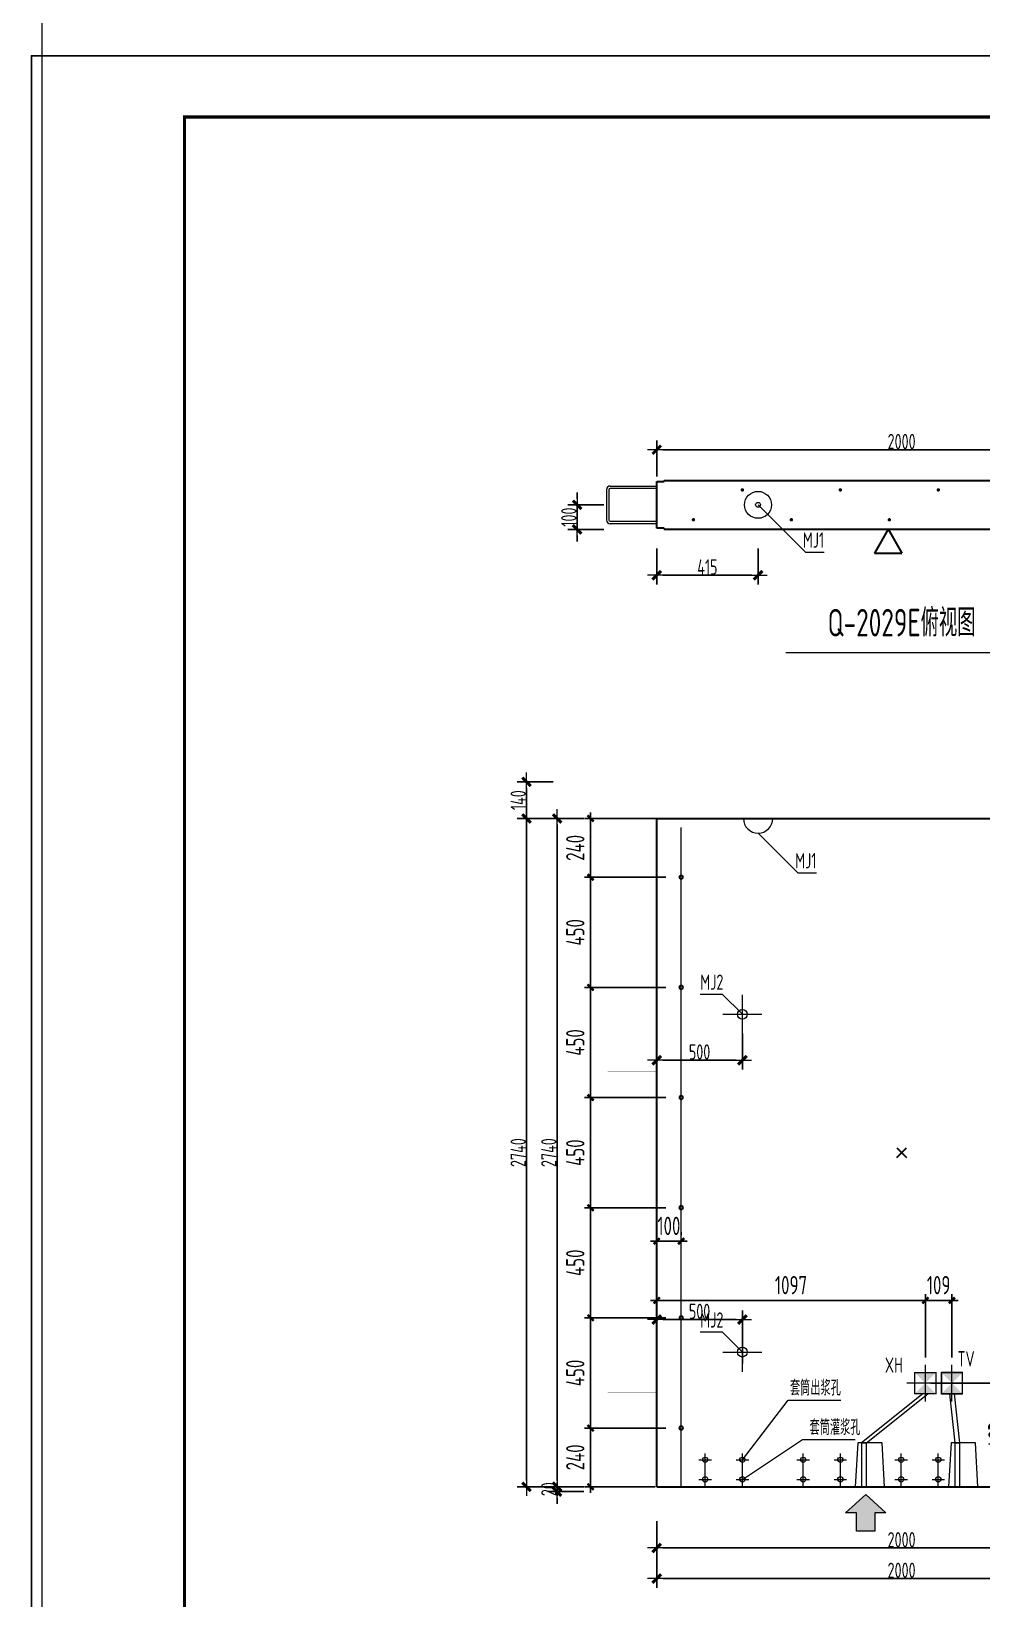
# Model space of a CAD drawing. Extents: x -85320 to 1679916, y -1321939 to 627.
# Drawn here: x 1379940 to 1395461, y -851082 to -825471 of the extents above; entities that cross this region are included whole.
import ezdxf
from ezdxf.enums import TextEntityAlignment as Align

# ---------------------------------------------------------------- set-up
doc = ezdxf.new("R2010")
doc.units = 0
doc.header["$LTSCALE"] = 1000
doc.linetypes.add('DOTE', pattern=[2.42, 2, -0.2, 0.02, -0.2])
for name, color, linetype in [('BORDER', 7, 'Continuous'), ('DIAN BOX', 7, 'Continuous'), ('S_WALL', 9, 'Continuous'), ('打印线框', 7, 'Continuous'), ('拉模', 7, 'Continuous')]:
    doc.layers.add(name, color=color, linetype=linetype)
for name, color, linetype, lineweight in [('WCOL', 7, 'Continuous', 0), ('参数表文字', 7, 'Continuous', 18), ('手孔', 6, 'Continuous', 0), ('直线', 7, 'Continuous', 18), ('预制墙图名', 7, 'Continuous', 18), ('预制墙埋件', 8, 'Continuous', 18), ('预制墙墙身水平筋', 130, 'Continuous', 18), ('预制墙墙身纵向受力筋', 1, 'Continuous', 18), ('预制墙详图标注', 3, 'Continuous', 18), ('预制墙详图轮廓', 3, 'Continuous', 35)]:
    doc.layers.add(name, color=color, linetype=linetype, lineweight=lineweight)
doc.styles.add('TSSD_Dimension', font='tssdeng.shx', dxfattribs={"width": 0.7, "bigfont": 'hztxt.shx'})
doc.styles.add('TSSD_Rein', font='Tssdeng.shx', dxfattribs={"width": 0.7, "bigfont": 'hztxt.shx'})
doc.styles.add('样式 1', font='yjkeng.shx', dxfattribs={"width": 0.7, "bigfont": 'yjkchn.shx'})
doc.styles.add('样式 2', font='yjkeng.shx', dxfattribs={"width": 0.7, "bigfont": 'yjkchn.shx'})
doc.dimstyles.new('标注', dxfattribs={"dimtxt": 300, "dimasz": 100, "dimexe": 100, "dimexo": 250, "dimgap": 100, "dimtad": 1, "dimdec": 0, "dimlfac": 0.25, "dimzin": 0, "dimdsep": 46, "dimtxsty": 'TSSD_Dimension', "dimblk": 'ARCHTICK', "dimcen": 0, "dimdle": 100, "dimclrt": 7, "dimadec": 0, "dimazin": 0, "dimtfac": 1, "dimtdec": 0, "dimtix": 1, "dimtmove": 2, "dimatfit": 3, "dimfxl": 1, "dimtolj": 1, "dimtzin": 0, "dimarcsym": 0})
doc.dimstyles.new('盈建科结构', dxfattribs={"dimscale": 100, "dimtxt": 2.5, "dimasz": 1, "dimexe": 1.5, "dimexo": 0.625, "dimgap": 0.1, "dimtad": 1, "dimdec": 0, "dimrnd": 1, "dimzin": 0, "dimdsep": 46, "dimtxsty": '样式 1', "dimblk": '_yjkbk', "dimblk1": 'ARCHTICK', "dimblk2": 'ARCHTICK', "dimcen": 0.09, "dimadec": 0, "dimazin": 0, "dimtfac": 1, "dimtdec": 4, "dimtix": 1, "dimtmove": 2, "dimatfit": 3, "dimfxl": 1, "dimtolj": 1, "dimtzin": 0, "dimarcsym": 0})

# ---------------------------------------------------------------- blocks, each defined once
blk = doc.blocks.new('_yjkbk')
blk.add_line((-1, 0), (1.5, 0))
blk.add_lwpolyline([(-0.7, -0.7, 0.5, 0.5, 0), (0.7, 0.7, 0.5, 0.5, 0)], format="xyseb")
blk = doc.blocks.new('*D390')
at = {"layer": 'Defpoints', "color": 0, "transparency": 16777216}
for p in [(1390154, -849754), (1398154, -849754), (1398154, -850254)]:
    blk.add_point(p, dxfattribs=at)
at = {"layer": '预制墙详图标注', "color": 0, "lineweight": -2, "transparency": 16777216}
for p, q in [((1390154, -849816), (1390154, -850404)), ((1398154, -849816), (1398154, -850404)), ((1390254, -850254), (1398054, -850254))]:
    blk.add_line(p, q, dxfattribs=at)
at = {"layer": '预制墙详图标注', "color": 0, "lineweight": -2, "transparency": 16777216, "xscale": 100, "yscale": 100, "zscale": 100, "rotation": 180}
blk.add_blockref('_yjkbk', (1390154, -850254), dxfattribs=at)
at = {"layer": '预制墙详图标注', "color": 0, "lineweight": -2, "transparency": 16777216, "xscale": 100, "yscale": 100, "zscale": 100}
blk.add_blockref('_yjkbk', (1398154, -850254), dxfattribs=at)
at = {"layer": '预制墙详图标注', "color": 0, "transparency": 16777216, "insert": (1394154, -850244), "char_height": 250, "attachment_point": 8, "style": '样式 1'}
blk.add_mtext('\\A1;2000', dxfattribs=at)
blk = doc.blocks.new('_ArchTick')
at = {"color": 0, "linetype": 'ByBlock', "const_width": 0.4}
blk.add_lwpolyline([(-0.5, -0.5), (0.5, 0.5)], dxfattribs=at)
blk = doc.blocks.new('*D391')
at = {"layer": 'Defpoints', "color": 0, "transparency": 16777216}
for p in [(1390154, -850254), (1398154, -850254), (1398154, -850754)]:
    blk.add_point(p, dxfattribs=at)
at = {"layer": '预制墙详图标注', "color": 0, "lineweight": -2, "transparency": 16777216}
for p, q in [((1390154, -850316), (1390154, -850904)), ((1398154, -850316), (1398154, -850904)), ((1390254, -850754), (1398054, -850754))]:
    blk.add_line(p, q, dxfattribs=at)
at = {"layer": '预制墙详图标注', "color": 0, "lineweight": -2, "transparency": 16777216, "xscale": 100, "yscale": 100, "zscale": 100, "rotation": 180}
blk.add_blockref('_yjkbk', (1390154, -850754), dxfattribs=at)
at = {"layer": '预制墙详图标注', "color": 0, "lineweight": -2, "transparency": 16777216, "xscale": 100, "yscale": 100, "zscale": 100}
blk.add_blockref('_yjkbk', (1398154, -850754), dxfattribs=at)
at = {"layer": '预制墙详图标注', "color": 0, "transparency": 16777216, "insert": (1394154, -850744), "char_height": 250, "attachment_point": 8, "style": '样式 1'}
blk.add_mtext('\\A1;2000', dxfattribs=at)
blk = doc.blocks.new('*D392')
at = {"layer": 'Defpoints', "color": 0, "transparency": 16777216}
for p in [(1388527, -849254), (1389027, -849254), (1389027, -849334)]:
    blk.add_point(p, dxfattribs=at)
at = {"layer": '预制墙详图标注', "color": 0, "lineweight": -2, "transparency": 16777216}
for p, q in [((1388965, -849254), (1388377, -849254)), ((1388527, -849154), (1388527, -849054)), ((1388527, -849334), (1388527, -849254)), ((1388965, -849334), (1388377, -849334)), ((1388527, -849434), (1388527, -849534))]:
    blk.add_line(p, q, dxfattribs=at)
at = {"layer": '预制墙详图标注', "color": 0, "lineweight": -2, "transparency": 16777216, "xscale": 100, "yscale": 100, "zscale": 100}
for p, rotation in [((1388527, -849254), 270), ((1388527, -849334), 90)]:
    blk.add_blockref('_yjkbk', p, dxfattribs=dict(at, rotation=rotation))
at = {"layer": '预制墙详图标注', "color": 0, "transparency": 16777216, "insert": (1388517, -849294), "char_height": 250, "attachment_point": 8, "rotation": 90, "style": '样式 1'}
blk.add_mtext('\\A1;20', dxfattribs=at)
blk = doc.blocks.new('*D362')
at = {"layer": 'Defpoints', "color": 0, "transparency": 16777216}
for p in [(1389354, -833209), (1388854, -833609), (1389354, -833609)]:
    blk.add_point(p, dxfattribs=at)
at = {"layer": '预制墙详图标注', "color": 0, "lineweight": -2, "transparency": 16777216}
for p, q in [((1388854, -833109), (1388854, -833009)), ((1389291, -833209), (1388704, -833209)), ((1388854, -833209), (1388854, -833609)), ((1389291, -833609), (1388704, -833609)), ((1388854, -833709), (1388854, -833809))]:
    blk.add_line(p, q, dxfattribs=at)
at = {"layer": '预制墙详图标注', "color": 0, "lineweight": -2, "transparency": 16777216, "xscale": 100, "yscale": 100, "zscale": 100}
for p, rotation in [((1388854, -833209), 270), ((1388854, -833609), 90)]:
    blk.add_blockref('_yjkbk', p, dxfattribs=dict(at, rotation=rotation))
at = {"layer": '预制墙详图标注', "color": 0, "transparency": 16777216, "insert": (1388844, -833409), "char_height": 250, "attachment_point": 8, "rotation": 90, "style": '样式 1'}
blk.add_mtext('\\A1;100', dxfattribs=at)
blk = doc.blocks.new('*D364')
at = {"layer": 'Defpoints', "color": 0, "transparency": 16777216}
for p in [(1390154, -833859), (1391810, -833859), (1391810, -834359)]:
    blk.add_point(p, dxfattribs=at)
at = {"layer": '预制墙详图标注', "color": 0, "lineweight": -2, "transparency": 16777216}
for p, q in [((1390154, -833921), (1390154, -834509)), ((1391810, -833921), (1391810, -834509)), ((1390254, -834359), (1391710, -834359))]:
    blk.add_line(p, q, dxfattribs=at)
at = {"layer": '预制墙详图标注', "color": 0, "lineweight": -2, "transparency": 16777216, "xscale": 100, "yscale": 100, "zscale": 100, "rotation": 180}
blk.add_blockref('_yjkbk', (1390154, -834359), dxfattribs=at)
at = {"layer": '预制墙详图标注', "color": 0, "lineweight": -2, "transparency": 16777216, "xscale": 100, "yscale": 100, "zscale": 100}
blk.add_blockref('_yjkbk', (1391810, -834359), dxfattribs=at)
at = {"layer": '预制墙详图标注', "color": 0, "transparency": 16777216, "insert": (1390982, -834349), "char_height": 250, "attachment_point": 8, "style": '样式 1'}
blk.add_mtext('\\A1;415', dxfattribs=at)
blk = doc.blocks.new('*D366')
at = {"layer": 'Defpoints', "color": 0, "transparency": 16777216}
for p in [(1398154, -832309), (1390154, -832809), (1398154, -832809)]:
    blk.add_point(p, dxfattribs=at)
at = {"layer": '预制墙详图标注', "color": 0, "lineweight": -2, "transparency": 16777216}
for p, q in [((1390154, -832746), (1390154, -832159)), ((1390254, -832309), (1398054, -832309)), ((1398154, -832746), (1398154, -832159))]:
    blk.add_line(p, q, dxfattribs=at)
at = {"layer": '预制墙详图标注', "color": 0, "lineweight": -2, "transparency": 16777216, "xscale": 100, "yscale": 100, "zscale": 100, "rotation": 180}
blk.add_blockref('_yjkbk', (1390154, -832309), dxfattribs=at)
at = {"layer": '预制墙详图标注', "color": 0, "lineweight": -2, "transparency": 16777216, "xscale": 100, "yscale": 100, "zscale": 100}
blk.add_blockref('_yjkbk', (1398154, -832309), dxfattribs=at)
at = {"layer": '预制墙详图标注', "color": 0, "transparency": 16777216, "insert": (1394154, -832299), "char_height": 250, "attachment_point": 8, "style": '样式 1'}
blk.add_mtext('\\A1;2000', dxfattribs=at)
blk = doc.blocks.new('*D496')
at = {"layer": 'Defpoints', "color": 0, "transparency": 16777216}
for p in [(1394382, -847562), (1395969, -847562), (1394434, -849254)]:
    blk.add_point(p, dxfattribs=at)
at = {"layer": 'WCOL', "color": 0, "lineweight": -2, "transparency": 16777216}
for p, q in [((1395969, -849354), (1395969, -847462)), ((1394632, -847562), (1396069, -847562)), ((1394684, -849254), (1396069, -849254))]:
    blk.add_line(p, q, dxfattribs=at)
at = {"layer": 'WCOL', "color": 0, "lineweight": -2, "transparency": 16777216, "xscale": 100, "yscale": 100, "zscale": 100}
for p, rotation in [((1395969, -847562), 90), ((1395969, -849254), 270)]:
    blk.add_blockref('_ArchTick', p, dxfattribs=dict(at, rotation=rotation))
at = {"layer": 'WCOL', "color": 7, "transparency": 16777216, "insert": (1395719, -848408), "char_height": 300, "attachment_point": 5, "rotation": 90, "style": 'TSSD_Dimension'}
blk.add_mtext('\\A1;423', dxfattribs=at)
blk = doc.blocks.new('*D497')
at = {"layer": 'Defpoints', "color": 0, "transparency": 16777216}
for p in [(1390154, -845325), (1394542, -846209), (1394542, -847390)]:
    blk.add_point(p, dxfattribs=at)
at = {"layer": 'WCOL', "color": 0, "lineweight": -2, "transparency": 16777216}
for p, q in [((1390154, -845575), (1390154, -846309)), ((1394542, -847140), (1394542, -846109)), ((1390054, -846209), (1394642, -846209))]:
    blk.add_line(p, q, dxfattribs=at)
at = {"layer": 'WCOL', "color": 0, "lineweight": -2, "transparency": 16777216, "xscale": 100, "yscale": 100, "zscale": 100, "rotation": 180}
blk.add_blockref('_ArchTick', (1390154, -846209), dxfattribs=at)
at = {"layer": 'WCOL', "color": 0, "lineweight": -2, "transparency": 16777216, "xscale": 100, "yscale": 100, "zscale": 100}
blk.add_blockref('_ArchTick', (1394542, -846209), dxfattribs=at)
at = {"layer": 'WCOL', "color": 7, "transparency": 16777216, "insert": (1392348, -845959), "char_height": 300, "attachment_point": 5, "style": 'TSSD_Dimension'}
blk.add_mtext('\\A1;1097', dxfattribs=at)
blk = doc.blocks.new('线盒')
at = {"layer": 'DIAN BOX'}
h = blk.add_hatch(color=256, dxfattribs=at)
h.dxf.hatch_style = 1
h.paths.add_polyline_path([(1465682, -670175), (1465854, -670347), (1465510, -670347)])
at = {"color": 6, "const_width": 20}
blk.add_lwpolyline([(1465510, -670003), (1465854, -670003), (1465854, -670347), (1465510, -670347), (1465510, -670003)], dxfattribs=at)
at = {"layer": 'WCOL', "color": 4, "linetype": 'DOTE'}
for p, q in [((1465682, -670475), (1465682, -669876)), ((1465383, -670175), (1465982, -670175))]:
    blk.add_line(p, q, dxfattribs=at)
at = {"layer": 'WCOL', "color": 5}
blk.add_lwpolyline([(1465510, -670347), (1465854, -670347), (1465854, -670003), (1465510, -670003)], close=True, dxfattribs=at)
blk = doc.blocks.new('*D498')
at = {"layer": 'Defpoints', "color": 0, "transparency": 16777216}
for p in [(1394976, -846209), (1394542, -847390), (1394976, -847390)]:
    blk.add_point(p, dxfattribs=at)
at = {"layer": 'WCOL', "color": 0, "lineweight": -2, "transparency": 16777216}
for p, q in [((1394542, -847140), (1394542, -846109)), ((1394976, -847140), (1394976, -846109)), ((1394542, -846209), (1394442, -846209)), ((1394542, -846209), (1394976, -846209)), ((1394976, -846209), (1395076, -846209))]:
    blk.add_line(p, q, dxfattribs=at)
at = {"layer": 'WCOL', "color": 0, "lineweight": -2, "transparency": 16777216, "xscale": 100, "yscale": 100, "zscale": 100}
blk.add_blockref('_ArchTick', (1394542, -846209), dxfattribs=at)
at = {"layer": 'WCOL', "color": 0, "lineweight": -2, "transparency": 16777216, "xscale": 100, "yscale": 100, "zscale": 100, "rotation": 180}
blk.add_blockref('_ArchTick', (1394976, -846209), dxfattribs=at)
at = {"layer": 'WCOL', "color": 7, "transparency": 16777216, "insert": (1394759, -845959), "char_height": 300, "attachment_point": 5, "style": 'TSSD_Dimension'}
blk.add_mtext('\\A1;109', dxfattribs=at)
blk = doc.blocks.new('*D2041')
at = {"layer": 'Defpoints', "color": 0, "transparency": 16777216}
for p in [(1390154, -841784), (1391554, -841784), (1391554, -842284)]:
    blk.add_point(p, dxfattribs=at)
at = {"layer": '预制墙详图标注', "color": 0, "lineweight": -2, "transparency": 16777216}
for p, q in [((1390154, -841846), (1390154, -842434)), ((1391554, -841846), (1391554, -842434)), ((1390254, -842284), (1391454, -842284))]:
    blk.add_line(p, q, dxfattribs=at)
at = {"layer": '预制墙详图标注', "color": 0, "lineweight": -2, "transparency": 16777216, "xscale": 100, "yscale": 100, "zscale": 100, "rotation": 180}
blk.add_blockref('_yjkbk', (1390154, -842284), dxfattribs=at)
at = {"layer": '预制墙详图标注', "color": 0, "lineweight": -2, "transparency": 16777216, "xscale": 100, "yscale": 100, "zscale": 100}
blk.add_blockref('_yjkbk', (1391554, -842284), dxfattribs=at)
at = {"layer": '预制墙详图标注', "color": 0, "transparency": 16777216, "insert": (1390854, -842274), "char_height": 250, "attachment_point": 8, "style": '样式 1'}
blk.add_mtext('\\A1;500', dxfattribs=at)
blk = doc.blocks.new('*D2042')
at = {"layer": 'Defpoints', "color": 0, "transparency": 16777216}
for p in [(1391554, -846522), (1390154, -847304), (1391554, -847304)]:
    blk.add_point(p, dxfattribs=at)
at = {"layer": '预制墙详图标注', "color": 0, "lineweight": -2, "transparency": 16777216}
for p, q in [((1390154, -847241), (1390154, -846372)), ((1391554, -847241), (1391554, -846372)), ((1390254, -846522), (1391454, -846522))]:
    blk.add_line(p, q, dxfattribs=at)
at = {"layer": '预制墙详图标注', "color": 0, "lineweight": -2, "transparency": 16777216, "xscale": 100, "yscale": 100, "zscale": 100, "rotation": 180}
blk.add_blockref('_yjkbk', (1390154, -846522), dxfattribs=at)
at = {"layer": '预制墙详图标注', "color": 0, "lineweight": -2, "transparency": 16777216, "xscale": 100, "yscale": 100, "zscale": 100}
blk.add_blockref('_yjkbk', (1391554, -846522), dxfattribs=at)
at = {"layer": '预制墙详图标注', "color": 0, "transparency": 16777216, "insert": (1390854, -846512), "char_height": 250, "attachment_point": 8, "style": '样式 1'}
blk.add_mtext('\\A1;500', dxfattribs=at)
blk = doc.blocks.new('*D2247')
at = {"layer": 'Defpoints', "color": 0, "transparency": 16777216}
for p in [(1388527, -838334), (1389027, -838334), (1389027, -849254)]:
    blk.add_point(p, dxfattribs=at)
at = {"layer": '预制墙详图标注', "color": 0, "lineweight": -2, "transparency": 16777216}
for p, q in [((1388965, -838334), (1388377, -838334)), ((1388527, -849154), (1388527, -838434)), ((1388965, -849254), (1388377, -849254))]:
    blk.add_line(p, q, dxfattribs=at)
at = {"layer": '预制墙详图标注', "color": 0, "lineweight": -2, "transparency": 16777216, "xscale": 100, "yscale": 100, "zscale": 100}
for p, rotation in [((1388527, -838334), 90), ((1388527, -849254), 270)]:
    blk.add_blockref('_yjkbk', p, dxfattribs=dict(at, rotation=rotation))
at = {"layer": '预制墙详图标注', "color": 0, "transparency": 16777216, "insert": (1388517, -843794), "char_height": 250, "attachment_point": 8, "rotation": 90, "style": '样式 1'}
blk.add_mtext('\\A1;2740', dxfattribs=at)
blk = doc.blocks.new('*D2248')
at = {"layer": 'Defpoints', "color": 0, "transparency": 16777216}
for p in [(1388027, -838334), (1388527, -838334), (1388527, -849254)]:
    blk.add_point(p, dxfattribs=at)
at = {"layer": '预制墙详图标注', "color": 0, "lineweight": -2, "transparency": 16777216}
for p, q in [((1388465, -838334), (1387877, -838334)), ((1388027, -849154), (1388027, -838434)), ((1388465, -849254), (1387877, -849254))]:
    blk.add_line(p, q, dxfattribs=at)
at = {"layer": '预制墙详图标注', "color": 0, "lineweight": -2, "transparency": 16777216, "xscale": 100, "yscale": 100, "zscale": 100}
for p, rotation in [((1388027, -838334), 90), ((1388027, -849254), 270)]:
    blk.add_blockref('_yjkbk', p, dxfattribs=dict(at, rotation=rotation))
at = {"layer": '预制墙详图标注', "color": 0, "transparency": 16777216, "insert": (1388017, -843794), "char_height": 250, "attachment_point": 8, "rotation": 90, "style": '样式 1'}
blk.add_mtext('\\A1;2740', dxfattribs=at)
blk = doc.blocks.new('*D2249')
at = {"layer": 'Defpoints', "color": 0, "transparency": 16777216}
for p in [(1388027, -837734), (1388527, -837734), (1388527, -838334)]:
    blk.add_point(p, dxfattribs=at)
at = {"layer": '预制墙详图标注', "color": 0, "lineweight": -2, "transparency": 16777216}
for p, q in [((1388465, -837734), (1387877, -837734)), ((1388027, -838234), (1388027, -837834)), ((1388465, -838334), (1387877, -838334))]:
    blk.add_line(p, q, dxfattribs=at)
at = {"layer": '预制墙详图标注', "color": 0, "lineweight": -2, "transparency": 16777216, "xscale": 100, "yscale": 100, "zscale": 100}
for p, rotation in [((1388027, -837734), 90), ((1388027, -838334), 270)]:
    blk.add_blockref('_yjkbk', p, dxfattribs=dict(at, rotation=rotation))
at = {"layer": '预制墙详图标注', "color": 0, "transparency": 16777216, "insert": (1388017, -838034), "char_height": 250, "attachment_point": 8, "rotation": 90, "style": '样式 1'}
blk.add_mtext('\\A1;140', dxfattribs=at)
blk = doc.blocks.new('图框1')
at = {"layer": 'BORDER', "const_width": 50}
blk.add_lwpolyline([(1377779, -823089), (1377779, -783089), (1433679, -783089), (1433679, -823089)], close=True, dxfattribs=at)
blk = doc.blocks.new('*D3015')
at = {"layer": 'Defpoints', "color": 0, "transparency": 16777216}
for p in [(1020088, -842247), (1021395, -842247), (1021395, -843207)]:
    blk.add_point(p, dxfattribs=at)
at = {"layer": '拉模', "color": 0, "lineweight": -2, "transparency": 16777216}
for p, q in [((1021145, -842247), (1019988, -842247)), ((1020088, -843307), (1020088, -842147)), ((1021145, -843207), (1019988, -843207))]:
    blk.add_line(p, q, dxfattribs=at)
at = {"layer": '拉模', "color": 0, "lineweight": -2, "transparency": 16777216, "xscale": 100, "yscale": 100, "zscale": 100}
for p, rotation in [((1020088, -842247), 90), ((1020088, -843207), 270)]:
    blk.add_blockref('_ArchTick', p, dxfattribs=dict(at, rotation=rotation))
at = {"layer": '拉模', "color": 7, "transparency": 16777216, "insert": (1019838, -842727), "char_height": 300, "attachment_point": 5, "rotation": 90, "style": 'TSSD_Dimension'}
blk.add_mtext('\\A1;240', dxfattribs=at)
blk = doc.blocks.new('*D3016')
at = {"layer": 'Defpoints', "color": 0, "transparency": 16777216}
for p in [(1021567, -839194), (1021167, -839295), (1021567, -839295)]:
    blk.add_point(p, dxfattribs=at)
at = {"layer": '拉模', "color": 0, "lineweight": -2, "transparency": 16777216}
for p, q in [((1021167, -839194), (1021067, -839194)), ((1021167, -839045), (1021167, -839094)), ((1021167, -839194), (1021567, -839194)), ((1021567, -839045), (1021567, -839094)), ((1021567, -839194), (1021667, -839194))]:
    blk.add_line(p, q, dxfattribs=at)
at = {"layer": '拉模', "color": 0, "lineweight": -2, "transparency": 16777216, "xscale": 100, "yscale": 100, "zscale": 100}
blk.add_blockref('_ArchTick', (1021167, -839194), dxfattribs=at)
at = {"layer": '拉模', "color": 0, "lineweight": -2, "transparency": 16777216, "xscale": 100, "yscale": 100, "zscale": 100, "rotation": 180}
blk.add_blockref('_ArchTick', (1021567, -839194), dxfattribs=at)
at = {"layer": '拉模', "color": 7, "transparency": 16777216, "insert": (1021367, -838944), "char_height": 300, "attachment_point": 5, "style": 'TSSD_Dimension'}
blk.add_mtext('\\A1;100', dxfattribs=at)
blk = doc.blocks.new('*D3017')
at = {"layer": 'Defpoints', "color": 0, "transparency": 16777216}
for p in [(1021567, -840447), (1020088, -842247), (1021567, -842247)]:
    blk.add_point(p, dxfattribs=at)
at = {"layer": '拉模', "color": 0, "lineweight": -2, "transparency": 16777216}
for p, q in [((1021317, -840447), (1019988, -840447)), ((1020088, -840347), (1020088, -842347)), ((1021317, -842247), (1019988, -842247))]:
    blk.add_line(p, q, dxfattribs=at)
at = {"layer": '拉模', "color": 0, "lineweight": -2, "transparency": 16777216, "xscale": 100, "yscale": 100, "zscale": 100}
for p, rotation in [((1020088, -840447), 90), ((1020088, -842247), 270)]:
    blk.add_blockref('_ArchTick', p, dxfattribs=dict(at, rotation=rotation))
at = {"layer": '拉模', "color": 7, "transparency": 16777216, "insert": (1019838, -841347), "char_height": 300, "attachment_point": 5, "rotation": 90, "style": 'TSSD_Dimension'}
blk.add_mtext('\\A1;450', dxfattribs=at)
blk = doc.blocks.new('*D3018')
at = {"layer": 'Defpoints', "color": 0, "transparency": 16777216}
for p in [(1021567, -838647), (1020088, -840447), (1021567, -840447)]:
    blk.add_point(p, dxfattribs=at)
at = {"layer": '拉模', "color": 0, "lineweight": -2, "transparency": 16777216}
for p, q in [((1021317, -838647), (1019988, -838647)), ((1020088, -838547), (1020088, -840547)), ((1021317, -840447), (1019988, -840447))]:
    blk.add_line(p, q, dxfattribs=at)
at = {"layer": '拉模', "color": 0, "lineweight": -2, "transparency": 16777216, "xscale": 100, "yscale": 100, "zscale": 100}
for p, rotation in [((1020088, -838647), 90), ((1020088, -840447), 270)]:
    blk.add_blockref('_ArchTick', p, dxfattribs=dict(at, rotation=rotation))
at = {"layer": '拉模', "color": 7, "transparency": 16777216, "insert": (1019838, -839547), "char_height": 300, "attachment_point": 5, "rotation": 90, "style": 'TSSD_Dimension'}
blk.add_mtext('\\A1;450', dxfattribs=at)
blk = doc.blocks.new('*D3019')
at = {"layer": 'Defpoints', "color": 0, "transparency": 16777216}
for p in [(1021567, -836847), (1020088, -838647), (1021567, -838647)]:
    blk.add_point(p, dxfattribs=at)
at = {"layer": '拉模', "color": 0, "lineweight": -2, "transparency": 16777216}
for p, q in [((1021317, -836847), (1019988, -836847)), ((1020088, -836747), (1020088, -838747)), ((1021317, -838647), (1019988, -838647))]:
    blk.add_line(p, q, dxfattribs=at)
at = {"layer": '拉模', "color": 0, "lineweight": -2, "transparency": 16777216, "xscale": 100, "yscale": 100, "zscale": 100}
for p, rotation in [((1020088, -836847), 90), ((1020088, -838647), 270)]:
    blk.add_blockref('_ArchTick', p, dxfattribs=dict(at, rotation=rotation))
at = {"layer": '拉模', "color": 7, "transparency": 16777216, "insert": (1019838, -837747), "char_height": 300, "attachment_point": 5, "rotation": 90, "style": 'TSSD_Dimension'}
blk.add_mtext('\\A1;450', dxfattribs=at)
blk = doc.blocks.new('*D3020')
at = {"layer": 'Defpoints', "color": 0, "transparency": 16777216}
for p in [(1021567, -835047), (1020088, -836847), (1021567, -836847)]:
    blk.add_point(p, dxfattribs=at)
at = {"layer": '拉模', "color": 0, "lineweight": -2, "transparency": 16777216}
for p, q in [((1021317, -835047), (1019988, -835047)), ((1020088, -834947), (1020088, -836947)), ((1021317, -836847), (1019988, -836847))]:
    blk.add_line(p, q, dxfattribs=at)
at = {"layer": '拉模', "color": 0, "lineweight": -2, "transparency": 16777216, "xscale": 100, "yscale": 100, "zscale": 100}
for p, rotation in [((1020088, -835047), 90), ((1020088, -836847), 270)]:
    blk.add_blockref('_ArchTick', p, dxfattribs=dict(at, rotation=rotation))
at = {"layer": '拉模', "color": 7, "transparency": 16777216, "insert": (1019838, -835947), "char_height": 300, "attachment_point": 5, "rotation": 90, "style": 'TSSD_Dimension'}
blk.add_mtext('\\A1;450', dxfattribs=at)
blk = doc.blocks.new('*D3021')
at = {"layer": 'Defpoints', "color": 0, "transparency": 16777216}
for p in [(1021567, -833247), (1020088, -835047), (1021567, -835047)]:
    blk.add_point(p, dxfattribs=at)
at = {"layer": '拉模', "color": 0, "lineweight": -2, "transparency": 16777216}
for p, q in [((1021317, -833247), (1019988, -833247)), ((1020088, -833147), (1020088, -835147)), ((1021317, -835047), (1019988, -835047))]:
    blk.add_line(p, q, dxfattribs=at)
at = {"layer": '拉模', "color": 0, "lineweight": -2, "transparency": 16777216, "xscale": 100, "yscale": 100, "zscale": 100}
for p, rotation in [((1020088, -833247), 90), ((1020088, -835047), 270)]:
    blk.add_blockref('_ArchTick', p, dxfattribs=dict(at, rotation=rotation))
at = {"layer": '拉模', "color": 7, "transparency": 16777216, "insert": (1019838, -834147), "char_height": 300, "attachment_point": 5, "rotation": 90, "style": 'TSSD_Dimension'}
blk.add_mtext('\\A1;450', dxfattribs=at)
blk = doc.blocks.new('*D3022')
at = {"layer": 'Defpoints', "color": 0, "transparency": 16777216}
for p in [(1020088, -832287), (1021567, -832287), (1021567, -833247)]:
    blk.add_point(p, dxfattribs=at)
at = {"layer": '拉模', "color": 0, "lineweight": -2, "transparency": 16777216}
for p, q in [((1021317, -832287), (1019988, -832287)), ((1020088, -833347), (1020088, -832187)), ((1021317, -833247), (1019988, -833247))]:
    blk.add_line(p, q, dxfattribs=at)
at = {"layer": '拉模', "color": 0, "lineweight": -2, "transparency": 16777216, "xscale": 100, "yscale": 100, "zscale": 100}
for p, rotation in [((1020088, -832287), 90), ((1020088, -833247), 270)]:
    blk.add_blockref('_ArchTick', p, dxfattribs=dict(at, rotation=rotation))
at = {"layer": '拉模', "color": 7, "transparency": 16777216, "insert": (1019838, -832767), "char_height": 300, "attachment_point": 5, "rotation": 90, "style": 'TSSD_Dimension'}
blk.add_mtext('\\A1;240', dxfattribs=at)
blk = doc.blocks.new('闭口左')
at = {"layer": '预制墙墙身水平筋', "color": 4}
for p, q in [((1032894, -832503), (1032894, -832999)), ((1032934, -832503), (1032934, -832999))]:
    blk.add_line(p, q, dxfattribs=at)
at = {"layer": '预制墙墙身水平筋', "lineweight": 18}
for p, q in [((1032954, -832443), (1033714, -832443)), ((1032954, -832443), (1033714, -832443)), ((1032954, -832443), (1033714, -832443)), ((1032954, -832443), (1033714, -832443)), ((1032954, -832443), (1033714, -832443)), ((1032954, -832443), (1033714, -832443)), ((1032954, -832443), (1033714, -832443)), ((1032954, -832443), (1033714, -832443)), ((1032954, -832443), (1033714, -832443)), ((1032954, -832443), (1033714, -832443)), ((1032954, -832443), (1033714, -832443)), ((1032954, -832443), (1033714, -832443)), ((1032954, -832443), (1033714, -832443)), ((1032954, -832443), (1033714, -832443)), ((1032954, -832443), (1033714, -832443)), ((1033714, -832483), (1032954, -832483)), ((1033714, -832483), (1032954, -832483)), ((1033714, -832483), (1032954, -832483)), ((1033714, -832483), (1032954, -832483)), ((1033714, -832483), (1032954, -832483)), ((1033714, -832483), (1032954, -832483)), ((1033714, -832483), (1032954, -832483)), ((1033714, -832483), (1032954, -832483)), ((1033714, -832483), (1032954, -832483)), ((1033714, -832483), (1032954, -832483)), ((1033714, -832483), (1032954, -832483)), ((1033714, -832483), (1032954, -832483)), ((1033714, -832483), (1032954, -832483)), ((1033714, -832483), (1032954, -832483)), ((1033714, -832483), (1032954, -832483)), ((1032954, -833019), (1033714, -833019)), ((1033714, -833059), (1032954, -833059))]:
    blk.add_line(p, q, dxfattribs=at)
for centre, radius, start, end in [((1032954, -832503), 60, 90, 180), ((1032954, -832503), 60, 90, 180), ((1032954, -832503), 60, 90, 180), ((1032954, -832503), 60, 90, 180), ((1032954, -832503), 60, 90, 180), ((1032954, -832503), 60, 90, 180), ((1032954, -832503), 60, 90, 180), ((1032954, -832503), 60, 90, 180), ((1032954, -832503), 60, 90, 180), ((1032954, -832503), 60, 90, 180), ((1032954, -832503), 60, 90, 180), ((1032954, -832503), 60, 90, 180), ((1032954, -832503), 60, 90, 180), ((1032954, -832503), 60, 90, 180), ((1032954, -832503), 20, 90, 180), ((1032954, -832503), 20, 90, 180), ((1032954, -832503), 20, 90, 180), ((1032954, -832503), 20, 90, 180), ((1032954, -832503), 20, 90, 180), ((1032954, -832503), 20, 90, 180), ((1032954, -832503), 20, 90, 180), ((1032954, -832503), 20, 90, 180), ((1032954, -832503), 20, 90, 180), ((1032954, -832503), 20, 90, 180), ((1032954, -832503), 20, 90, 180), ((1032954, -832503), 20, 90, 180), ((1032954, -832503), 20, 90, 180), ((1032954, -832503), 20, 90, 180), ((1032954, -832999), 60, 180, 270), ((1032954, -832999), 20, 180, 270)]:
    blk.add_arc(centre, radius, start, end, dxfattribs=at)
blk = doc.blocks.new('拉模孔')
at = {"layer": 'S_WALL'}
for centre in [(1021567.4, -833246.6), (1021567.4, -835046.6), (1021567.4, -836846.6), (1021567.4, -838646.6), (1021567.4, -840446.6), (1021567.4, -842246.6)]:
    blk.add_circle(centre, 32, dxfattribs=at)
at = {"layer": '拉模', "color": 3, "lineweight": 0}
blk.add_line((1021567.4, -843206.6), (1021567.4, -832432.7), dxfattribs=at)
at = {"layer": '拉模', "color": 3}
for base, p1, p2, picture, middle in [((1020088.1, -832286.6), (1021567.4, -833246.6), (1021567.4, -832286.6), '*D3022', (1019838.1, -832766.6)), ((1020088.1, -835046.6), (1021567.4, -833246.6), (1021567.4, -835046.6), '*D3021', (1019838.1, -834146.6)), ((1020088.1, -836846.6), (1021567.4, -835046.6), (1021567.4, -836846.6), '*D3020', (1019838.1, -835946.6)), ((1020088.1, -838646.6), (1021567.4, -836846.6), (1021567.4, -838646.6), '*D3019', (1019838.1, -837746.6)), ((1020088.1, -840446.6), (1021567.4, -838646.6), (1021567.4, -840446.6), '*D3018', (1019838.1, -839546.6)), ((1020088.1, -842246.6), (1021567.4, -840446.6), (1021567.4, -842246.6), '*D3017', (1019838.1, -841346.6)), ((1020088.1, -842246.6), (1021395.2, -843206.6), (1021395.2, -842246.6), '*D3015', (1019838.1, -842726.6))]:
    dim = blk.add_linear_dim(base=base, p1=p1, p2=p2, angle=90, dimstyle='标注', dxfattribs=at)
    dim.commit()
    dim.dimension.update_dxf_attribs({"geometry": picture, "text_midpoint": middle})
dim = blk.add_linear_dim(base=(1021567.4, -839193.9), p1=(1021167.4, -839294.6), p2=(1021567.4, -839294.6), dimstyle='标注', dxfattribs=at)
dim.commit()
dim.dimension.update_dxf_attribs({"geometry": '*D3016', "text_midpoint": (1021367.4, -838943.9)})

msp = doc.modelspace()

# ---------------------------------------------------------------- hatches: boundary and pattern name
at = {"layer": 'DIAN BOX'}
h = msp.add_hatch(color=256, dxfattribs=at)
h.dxf.hatch_style = 1
h.paths.add_polyline_path([(1394541.684, -847561.636), (1394713.684, -847389.636), (1394369.684, -847389.636)])
h = msp.add_hatch(color=256, dxfattribs=at)
h.dxf.hatch_style = 1
h.paths.add_polyline_path([(1394975.684, -847561.636), (1395147.684, -847389.636), (1394803.684, -847389.636)])
at = {"layer": 'WCOL'}
h = msp.add_hatch(color=4, dxfattribs=at)
h.dxf.hatch_style = 1
h.paths.add_polyline_path([(1393898.15, -849679.063), (1393718.15, -849679.063), (1393718.15, -849979.063), (1393418.15, -849979.063), (1393418.15, -849679.063), (1393238.15, -849679.063), (1393568.15, -849379.063)])

# ---------------------------------------------------------------- linework, layer by layer
at = {"layer": 'WCOL', "color": 7}
for points in [[(1393499.365, -848533.636), (1393579.365, -848533.636), (1394581.684, -847733.636), (1394501.684, -847733.636)], [(1395023.279, -848533.635), (1395103.279, -848533.635), (1395015.684, -847733.636), (1394935.684, -847733.636)]]:
    msp.add_lwpolyline(points, close=True, dxfattribs=at)
at = {"layer": 'WCOL'}
msp.add_lwpolyline([(1393898.15, -849679.063), (1393718.15, -849679.063), (1393718.15, -849979.063), (1393418.15, -849979.063), (1393418.15, -849679.063), (1393238.15, -849679.063), (1393568.15, -849379.063), (1393898.15, -849679.063)], dxfattribs=at)
at = {"layer": '手孔', "color": 6}
for points in [[(1393397.378, -849253.636), (1393877.378, -849253.636), (1393837.378, -848533.636), (1393437.378, -848533.636)], [(1394921.292, -849253.635), (1395401.292, -849253.635), (1395361.292, -848533.635), (1394961.292, -848533.635)]]:
    msp.add_lwpolyline(points, close=True, dxfattribs=at)
at = {"layer": '手孔', "color": 4}
for points in [[(1393499.365, -849253.636), (1393579.365, -849253.636), (1393579.365, -848533.636), (1393499.365, -848533.636)], [(1395023.279, -849253.635), (1395103.279, -849253.635), (1395103.279, -848533.635), (1395023.279, -848533.635)]]:
    msp.add_lwpolyline(points, close=True, dxfattribs=at)
at = {"layer": '打印线框', "color": 1}
msp.add_lwpolyline([(1379939.784, -867870.959), (1379939.784, -825870.959), (1439339.784, -825870.959), (1439339.784, -867870.959)], close=True, dxfattribs=at)
at = {"layer": '直线', "lineweight": 18}
for points in [[(1391809.684, -833208.636), (1392584.684, -833983.636), (1392887.568, -833983.636)], [(1391809.684, -838573.636), (1392459.684, -839223.636), (1392762.568, -839223.636)], [(1391553.684, -841533.636), (1391228.684, -841208.636), (1390865.222, -841208.636)], [(1391553.684, -847053.636), (1391228.684, -846728.636), (1390865.222, -846728.636)], [(1391553.684, -848813.636), (1392302.263, -847838.636), (1393162.105, -847838.636)], [(1391553.684, -849133.636), (1392533.605, -848483.636), (1393393.448, -848483.636)]]:
    msp.add_lwpolyline(points, dxfattribs=at)
at = {"layer": '预制墙图名', "lineweight": 18}
msp.add_line((1392264.424, -835618.636), (1396042.943, -835618.636), dxfattribs=at)
at = {"layer": '预制墙埋件', "lineweight": 18}
for p, q in [((1391553.684, -841853.636), (1391553.684, -841213.636)), ((1391233.684, -841533.636), (1391873.684, -841533.636)), ((1391553.684, -847373.636), (1391553.684, -846733.636)), ((1391233.684, -847053.636), (1391873.684, -847053.636))]:
    msp.add_line(p, q, dxfattribs=at)
for centre, radius in [((1391809.684, -833208.636), 220), ((1391809.684, -833208.636), 40), ((1391553.684, -841533.636), 80), ((1391553.684, -847053.636), 80)]:
    msp.add_circle(centre, radius, dxfattribs=at)
msp.add_arc((1391809.684, -838333.636), 240, 180, 0, dxfattribs=at)
at = {"layer": '预制墙墙身水平筋', "color": 4}
msp.add_lwpolyline([(1380116.859, -811851.87), (1617539.787, -811851.87), (1617539.787, -889482.118), (1380116.859, -889482.118)], close=True, dxfattribs=at)
at = {"layer": '预制墙墙身水平筋', "lineweight": 18, "const_width": 0.18}
for points in [[(1389490.219, -838493.636), (1389353.684, -838493.636), (1389353.684, -838453.636), (1390153.684, -838453.636), (1390153.684, -838493.636), (1389353.684, -838493.636), (1389353.684, -838453.636), (1389490.219, -838453.636)], [(1389490.219, -838493.636), (1389353.684, -838493.636), (1389353.684, -838453.636), (1390153.684, -838453.636), (1390153.684, -838493.636), (1389353.684, -838493.636), (1389353.684, -838453.636), (1389490.219, -838453.636)], [(1389490.219, -839313.636), (1389353.684, -839313.636), (1389353.684, -839273.636), (1390153.684, -839273.636), (1390153.684, -839313.636), (1389353.684, -839313.636), (1389353.684, -839273.636), (1389490.219, -839273.636)], [(1389490.219, -839313.636), (1389353.684, -839313.636), (1389353.684, -839273.636), (1390153.684, -839273.636), (1390153.684, -839313.636), (1389353.684, -839313.636), (1389353.684, -839273.636), (1389490.219, -839273.636)], [(1389490.219, -840113.636), (1389353.684, -840113.636), (1389353.684, -840073.636), (1390153.684, -840073.636), (1390153.684, -840113.636), (1389353.684, -840113.636), (1389353.684, -840073.636), (1389490.219, -840073.636)], [(1389490.219, -840113.636), (1389353.684, -840113.636), (1389353.684, -840073.636), (1390153.684, -840073.636), (1390153.684, -840113.636), (1389353.684, -840113.636), (1389353.684, -840073.636), (1389490.219, -840073.636)], [(1389490.219, -840913.636), (1389353.684, -840913.636), (1389353.684, -840873.636), (1390153.684, -840873.636), (1390153.684, -840913.636), (1389353.684, -840913.636), (1389353.684, -840873.636), (1389490.219, -840873.636)], [(1389490.219, -840913.636), (1389353.684, -840913.636), (1389353.684, -840873.636), (1390153.684, -840873.636), (1390153.684, -840913.636), (1389353.684, -840913.636), (1389353.684, -840873.636), (1389490.219, -840873.636)], [(1389490.219, -841713.636), (1389353.684, -841713.636), (1389353.684, -841673.636), (1390153.684, -841673.636), (1390153.684, -841713.636), (1389353.684, -841713.636), (1389353.684, -841673.636), (1389490.219, -841673.636)], [(1389490.219, -841713.636), (1389353.684, -841713.636), (1389353.684, -841673.636), (1390153.684, -841673.636), (1390153.684, -841713.636), (1389353.684, -841713.636), (1389353.684, -841673.636), (1389490.219, -841673.636)], [(1389490.219, -842513.636), (1389353.684, -842513.636), (1389353.684, -842473.636), (1390153.684, -842473.636), (1390153.684, -842513.636), (1389353.684, -842513.636), (1389353.684, -842473.636), (1389490.219, -842473.636)], [(1389490.219, -842513.636), (1389353.684, -842513.636), (1389353.684, -842473.636), (1390153.684, -842473.636), (1390153.684, -842513.636), (1389353.684, -842513.636), (1389353.684, -842473.636), (1389490.219, -842473.636)], [(1389490.219, -843313.636), (1389353.684, -843313.636), (1389353.684, -843273.636), (1390153.684, -843273.636), (1390153.684, -843313.636), (1389353.684, -843313.636), (1389353.684, -843273.636), (1389490.219, -843273.636)], [(1389490.219, -843313.636), (1389353.684, -843313.636), (1389353.684, -843273.636), (1390153.684, -843273.636), (1390153.684, -843313.636), (1389353.684, -843313.636), (1389353.684, -843273.636), (1389490.219, -843273.636)], [(1389490.219, -844113.636), (1389353.684, -844113.636), (1389353.684, -844073.636), (1390153.684, -844073.636), (1390153.684, -844113.636), (1389353.684, -844113.636), (1389353.684, -844073.636), (1389490.219, -844073.636)], [(1389490.219, -844113.636), (1389353.684, -844113.636), (1389353.684, -844073.636), (1390153.684, -844073.636), (1390153.684, -844113.636), (1389353.684, -844113.636), (1389353.684, -844073.636), (1389490.219, -844073.636)], [(1389490.219, -844913.636), (1389353.684, -844913.636), (1389353.684, -844873.636), (1390153.684, -844873.636), (1390153.684, -844913.636), (1389353.684, -844913.636), (1389353.684, -844873.636), (1389490.219, -844873.636)], [(1389490.219, -844913.636), (1389353.684, -844913.636), (1389353.684, -844873.636), (1390153.684, -844873.636), (1390153.684, -844913.636), (1389353.684, -844913.636), (1389353.684, -844873.636), (1389490.219, -844873.636)], [(1389490.219, -845713.636), (1389353.684, -845713.636), (1389353.684, -845673.636), (1390153.684, -845673.636), (1390153.684, -845713.636), (1389353.684, -845713.636), (1389353.684, -845673.636), (1389490.219, -845673.636)], [(1389490.219, -845713.636), (1389353.684, -845713.636), (1389353.684, -845673.636), (1390153.684, -845673.636), (1390153.684, -845713.636), (1389353.684, -845713.636), (1389353.684, -845673.636), (1389490.219, -845673.636)], [(1389490.219, -846513.636), (1389353.684, -846513.636), (1389353.684, -846473.636), (1390153.684, -846473.636), (1390153.684, -846513.636), (1389353.684, -846513.636), (1389353.684, -846473.636), (1389490.219, -846473.636)], [(1389490.219, -846513.636), (1389353.684, -846513.636), (1389353.684, -846473.636), (1390153.684, -846473.636), (1390153.684, -846513.636), (1389353.684, -846513.636), (1389353.684, -846473.636), (1389490.219, -846473.636)], [(1389490.219, -847313.636), (1389353.684, -847313.636), (1389353.684, -847273.636), (1390153.684, -847273.636), (1390153.684, -847313.636), (1389353.684, -847313.636), (1389353.684, -847273.636), (1389490.219, -847273.636)], [(1389490.219, -847313.636), (1389353.684, -847313.636), (1389353.684, -847273.636), (1390153.684, -847273.636), (1390153.684, -847313.636), (1389353.684, -847313.636), (1389353.684, -847273.636), (1389490.219, -847273.636)], [(1389490.219, -847713.636), (1389353.684, -847713.636), (1389353.684, -847673.636), (1390153.684, -847673.636), (1390153.684, -847713.636), (1389353.684, -847713.636), (1389353.684, -847673.636), (1389490.219, -847673.636)], [(1389490.219, -847713.636), (1389353.684, -847713.636), (1389353.684, -847673.636), (1390153.684, -847673.636), (1390153.684, -847713.636), (1389353.684, -847713.636), (1389353.684, -847673.636), (1389490.219, -847673.636)], [(1389490.219, -848113.636), (1389353.684, -848113.636), (1389353.684, -848073.636), (1390153.684, -848073.636), (1390153.684, -848113.636), (1389353.684, -848113.636), (1389353.684, -848073.636), (1389490.219, -848073.636)], [(1389490.219, -848113.636), (1389353.684, -848113.636), (1389353.684, -848073.636), (1390153.684, -848073.636), (1390153.684, -848113.636), (1389353.684, -848113.636), (1389353.684, -848073.636), (1389490.219, -848073.636)], [(1389490.219, -848513.636), (1389353.684, -848513.636), (1389353.684, -848473.636), (1390153.684, -848473.636), (1390153.684, -848513.636), (1389353.684, -848513.636), (1389353.684, -848473.636), (1389490.219, -848473.636)], [(1389490.219, -848513.636), (1389353.684, -848513.636), (1389353.684, -848473.636), (1390153.684, -848473.636), (1390153.684, -848513.636), (1389353.684, -848513.636), (1389353.684, -848473.636), (1389490.219, -848473.636)], [(1389490.219, -848953.636), (1389353.684, -848953.636), (1389353.684, -848913.636), (1390153.684, -848913.636), (1390153.684, -848953.636), (1389353.684, -848953.636), (1389353.684, -848913.636), (1389490.219, -848913.636)], [(1389490.219, -848953.636), (1389353.684, -848953.636), (1389353.684, -848913.636), (1390153.684, -848913.636), (1390153.684, -848953.636), (1389353.684, -848953.636), (1389353.684, -848913.636), (1389490.219, -848913.636)]]:
    msp.add_lwpolyline(points, close=True, dxfattribs=at)
at = {"layer": '预制墙墙身纵向受力筋', "lineweight": 18}
for p, q in [((1390945.684, -849236.303), (1390945.684, -848710.969)), ((1391553.684, -849236.303), (1391553.684, -848710.969)), ((1392545.684, -849236.303), (1392545.684, -848710.969)), ((1393153.684, -849236.303), (1393153.684, -848710.969)), ((1394145.684, -849236.303), (1394145.684, -848710.969)), ((1394753.684, -849236.303), (1394753.684, -848710.969)), ((1390843.017, -848813.636), (1391048.35, -848813.636)), ((1391451.017, -848813.636), (1391656.35, -848813.636)), ((1392443.017, -848813.636), (1392648.35, -848813.636)), ((1393051.017, -848813.636), (1393256.35, -848813.636)), ((1394043.017, -848813.636), (1394248.35, -848813.636)), ((1394651.017, -848813.636), (1394856.35, -848813.636)), ((1390843.017, -849133.636), (1391048.35, -849133.636)), ((1391451.017, -849133.636), (1391656.35, -849133.636)), ((1392443.017, -849133.636), (1392648.35, -849133.636)), ((1393051.017, -849133.636), (1393256.35, -849133.636)), ((1394043.017, -849133.636), (1394248.35, -849133.636)), ((1394651.017, -849133.636), (1394856.35, -849133.636))]:
    msp.add_line(p, q, dxfattribs=at)
at = {"layer": '预制墙墙身纵向受力筋', "lineweight": 18, "const_width": 28}
for points in [[(1391567.684, -832964.636, 1), (1391539.684, -832964.636, 1)], [(1393167.684, -832964.636, 1), (1393139.684, -832964.636, 1)], [(1394767.684, -832964.636, 1), (1394739.684, -832964.636, 1)], [(1390767.684, -833452.636, 1), (1390739.684, -833452.636, 1)], [(1392367.684, -833452.636, 1), (1392339.684, -833452.636, 1)], [(1393967.684, -833452.636, 1), (1393939.684, -833452.636, 1)]]:
    msp.add_lwpolyline(points, format="xyb", close=True, dxfattribs=at)
at = {"layer": '预制墙墙身纵向受力筋', "lineweight": 18, "const_width": 0.18}
for points in [[(1390721.684, -838333.636), (1390721.684, -837269.636), (1390785.684, -837269.636), (1390785.684, -838333.636)], [(1391521.684, -838333.636), (1391521.684, -837269.636), (1391585.684, -837269.636), (1391585.684, -838333.636)], [(1392321.684, -838333.636), (1392321.684, -837269.636), (1392385.684, -837269.636), (1392385.684, -838333.636)], [(1393121.684, -838333.636), (1393121.684, -837269.636), (1393185.684, -837269.636), (1393185.684, -838333.636)], [(1393921.684, -838333.636), (1393921.684, -837269.636), (1393985.684, -837269.636), (1393985.684, -838333.636)], [(1394721.684, -838333.636), (1394721.684, -837269.636), (1394785.684, -837269.636), (1394785.684, -838333.636)]]:
    msp.add_lwpolyline(points, close=True, dxfattribs=at)
at = {"layer": '预制墙墙身纵向受力筋', "lineweight": 18}
for centre in [(1390945.684, -848813.636), (1391553.684, -848813.636), (1392545.684, -848813.636), (1393153.684, -848813.636), (1394145.684, -848813.636), (1394753.684, -848813.636), (1390945.684, -849133.636), (1391553.684, -849133.636), (1392545.684, -849133.636), (1393153.684, -849133.636), (1394145.684, -849133.636), (1394753.684, -849133.636)]:
    msp.add_circle(centre, 42.667, dxfattribs=at)
at = {"layer": '预制墙详图标注', "lineweight": 35}
for p, q in [((1393934.684, -833608.636), (1393709.684, -833998.347)), ((1393934.684, -833608.636), (1394159.684, -833998.347)), ((1393709.684, -833998.347), (1394159.684, -833998.347)), ((1394073.684, -843713.636), (1394233.684, -843873.636)), ((1394073.684, -843873.636), (1394233.684, -843713.636))]:
    msp.add_line(p, q, dxfattribs=at)
at = {"layer": '预制墙详图轮廓', "lineweight": 35}
for p, q in [((1390153.684, -833588.636), (1390153.684, -832828.636)), ((1390153.684, -832828.636), (1390273.684, -832828.636)), ((1390273.684, -832808.636), (1398033.684, -832808.636)), ((1390273.684, -832828.636), (1390273.684, -832808.636)), ((1390273.684, -833588.636), (1390153.684, -833588.636)), ((1390273.684, -833608.636), (1390273.684, -833588.636)), ((1390273.684, -833608.636), (1398033.684, -833608.636)), ((1390153.684, -838333.636), (1398153.684, -838333.636)), ((1390153.684, -849253.636), (1390153.684, -838333.636)), ((1390153.684, -849253.636), (1398153.684, -849253.636))]:
    msp.add_line(p, q, dxfattribs=at)

# ---------------------------------------------------------------- block references
at = {"layer": 'WCOL', "color": 7, "xscale": -1}
msp.add_blockref('线盒', (2860224.137, -177386.2), dxfattribs=at)
at = {"layer": 'WCOL', "color": 7}
msp.add_blockref('线盒', (-70706.769, -177386.2), dxfattribs=at)
at = {"layer": '拉模', "color": 3}
for name, p in [('图框1', (4660.835, -43782.265)), ('拉模孔', (368986.323, -6047.06))]:
    msp.add_blockref(name, p, dxfattribs=at)
at = {"layer": '预制墙墙身水平筋', "color": 4}
msp.add_blockref('闭口左', (356439.313, -457.79), dxfattribs=at)

# ---------------------------------------------------------------- texts
at = {"layer": '参数表文字', "linetype": 'Continuous', "style": 'TSSD_Rein', "width": 0.7}
msp.add_text('XH', height=250, dxfattribs=at).set_placement((1394028.099, -847265.659), align=Align.MIDDLE_CENTER)
at = {"layer": '直线', "linetype": 'Continuous', "style": '样式 1', "width": 0.7}
for s, p in [('MJ1', (1392887.568, -833983.636)), ('MJ1', (1392762.568, -839223.636)), ('TV', (1395347.686, -847362.464)), ('套筒出浆孔', (1393162.105, -847838.636)), ('套筒灌浆孔', (1393482.014, -848483.636))]:
    msp.add_text(s, height=250, dxfattribs=at).set_placement(p, align=Align.BOTTOM_RIGHT)
for p in [(1390865.222, -841208.636), (1390865.222, -846728.636)]:
    msp.add_text('MJ2', height=250, dxfattribs=at).set_placement(p, align=Align.BOTTOM_LEFT)
at = {"layer": '预制墙图名', "linetype": 'Continuous', "style": '样式 2', "width": 0.7}
msp.add_text('Q-2029E俯视图', height=450, dxfattribs=at).set_placement((1394153.684, -835494.01), align=Align.BOTTOM_CENTER)

# ---------------------------------------------------------------- dimensions: what is measured, and where the dimension line sits
at = {"layer": 'WCOL', "color": 7}
for base, p1, p2, picture, middle in [((1394541.684, -846209.085), (1390153.684, -845325.147), (1394541.684, -847389.636), '*D497', (1392347.684, -845959.085)), ((1394975.683774244, -846209.084533426), (1394541.683774244, -847389.635957846), (1394975.683774244, -847389.635957846), '*D498', (1394758.683774244, -845959.084533426))]:
    dim = msp.add_linear_dim(base=base, p1=p1, p2=p2, dimstyle='标注', dxfattribs=at)
    dim.commit()
    dim.dimension.update_dxf_attribs({"geometry": picture, "text_midpoint": middle})
dim = msp.add_linear_dim(base=(1395969.138, -847561.636), p1=(1394433.657, -849253.636), p2=(1394381.684, -847561.636), angle=90, dimstyle='标注', dxfattribs=at)
dim.commit()
dim.dimension.update_dxf_attribs({"geometry": '*D496', "text_midpoint": (1395719.138, -848407.636)})
at = {"layer": '预制墙详图标注'}
for p1, p2, distance, picture, middle in [((1390153.684, -832808.636), (1398153.684, -832808.636), 500, '*D366', (1394153.684, -832173.636)), ((1389353.684, -833208.636), (1389353.684, -833608.636), -500, '*D362', (1388718.684, -833408.636)), ((1390153.684, -833858.636), (1391809.684, -833858.636), -500, '*D364', (1390981.684, -834223.636)), ((1389027.013, -849333.636), (1389027.013, -849253.636), 500, '*D392', (1388392.013, -849293.636)), ((1390153.684, -849753.636), (1398153.684, -849753.636), -500, '*D390', (1394153.684, -850118.636)), ((1390153.684, -850253.636), (1398153.684, -850253.636), -500, '*D391', (1394153.684, -850618.636))]:
    dim = msp.add_aligned_dim(p1=p1, p2=p2, distance=distance, dimstyle='盈建科结构', override={"dimscale": 100, "dimtxt": 2.5, "dimasz": 1, "dimexe": 1.5, "dimexo": 0.625, "dimgap": 0.1, "dimtad": 1, "dimlfac": 0.25, "dimrnd": 5, "dimdle": 0, "dimtix": 1, "dimfxlon": 0}, dxfattribs=at)
    dim.commit()
    dim.dimension.update_dxf_attribs({"geometry": picture, "text_midpoint": middle})
for p1, p2, distance, text, override, picture, middle in [((1388527.013, -838333.636), (1388527.013, -837733.636), 500, '140', {"dimscale": 100, "dimtxt": 2.5, "dimasz": 1, "dimexe": 1.5, "dimexo": 0.625, "dimgap": 0.1, "dimtad": 1, "dimlfac": 0.25, "dimrnd": 5, "dimdle": 0, "dimtix": 1, "dimfxlon": 0}, '*D2249', (1387892.013, -838033.636)), ((1388527.013, -849253.636), (1388527.013, -838333.636), 500, '2740', {"dimscale": 100, "dimtxt": 2.5, "dimasz": 1, "dimexe": 1.5, "dimexo": 0.625, "dimgap": 0.1, "dimtad": 1, "dimlfac": 0.25, "dimrnd": 5, "dimdle": 0, "dimtix": 1, "dimfxlon": 0}, '*D2248', (1387892.013, -843793.636)), ((1389027.013, -849253.636), (1389027.013, -838333.636), 500, '2740', {"dimscale": 100, "dimtxt": 2.5, "dimasz": 1, "dimexe": 1.5, "dimexo": 0.625, "dimgap": 0.1, "dimtad": 1, "dimlfac": 0.25, "dimrnd": 5, "dimdle": 0, "dimtix": 1, "dimfxlon": 0}, '*D2247', (1388392.013, -843793.636)), ((1390153.684, -841783.636), (1391553.684, -841783.636), -500, '500', {"dimscale": 100, "dimtxt": 2.5, "dimasz": 1, "dimexe": 1.5, "dimexo": 0.625, "dimgap": 0.1, "dimtad": 1, "dimlfac": 0.25, "dimrnd": 5, "dimdle": 0, "dimtix": 1, "dimfxlon": 0}, '*D2041', (1390853.684, -842148.636)), ((1390153.684, -847303.636), (1391553.684, -847303.636), 781.872, '500', {"dimlfac": 0.25, "dimrnd": 5}, '*D2042', (1390853.684, -846386.763))]:
    dim = msp.add_aligned_dim(p1=p1, p2=p2, distance=distance, text=text, dimstyle='盈建科结构', override=override, dxfattribs=at)
    dim.commit()
    dim.dimension.update_dxf_attribs({"geometry": picture, "text_midpoint": middle})

doc.saveas('drawing.dxf')
